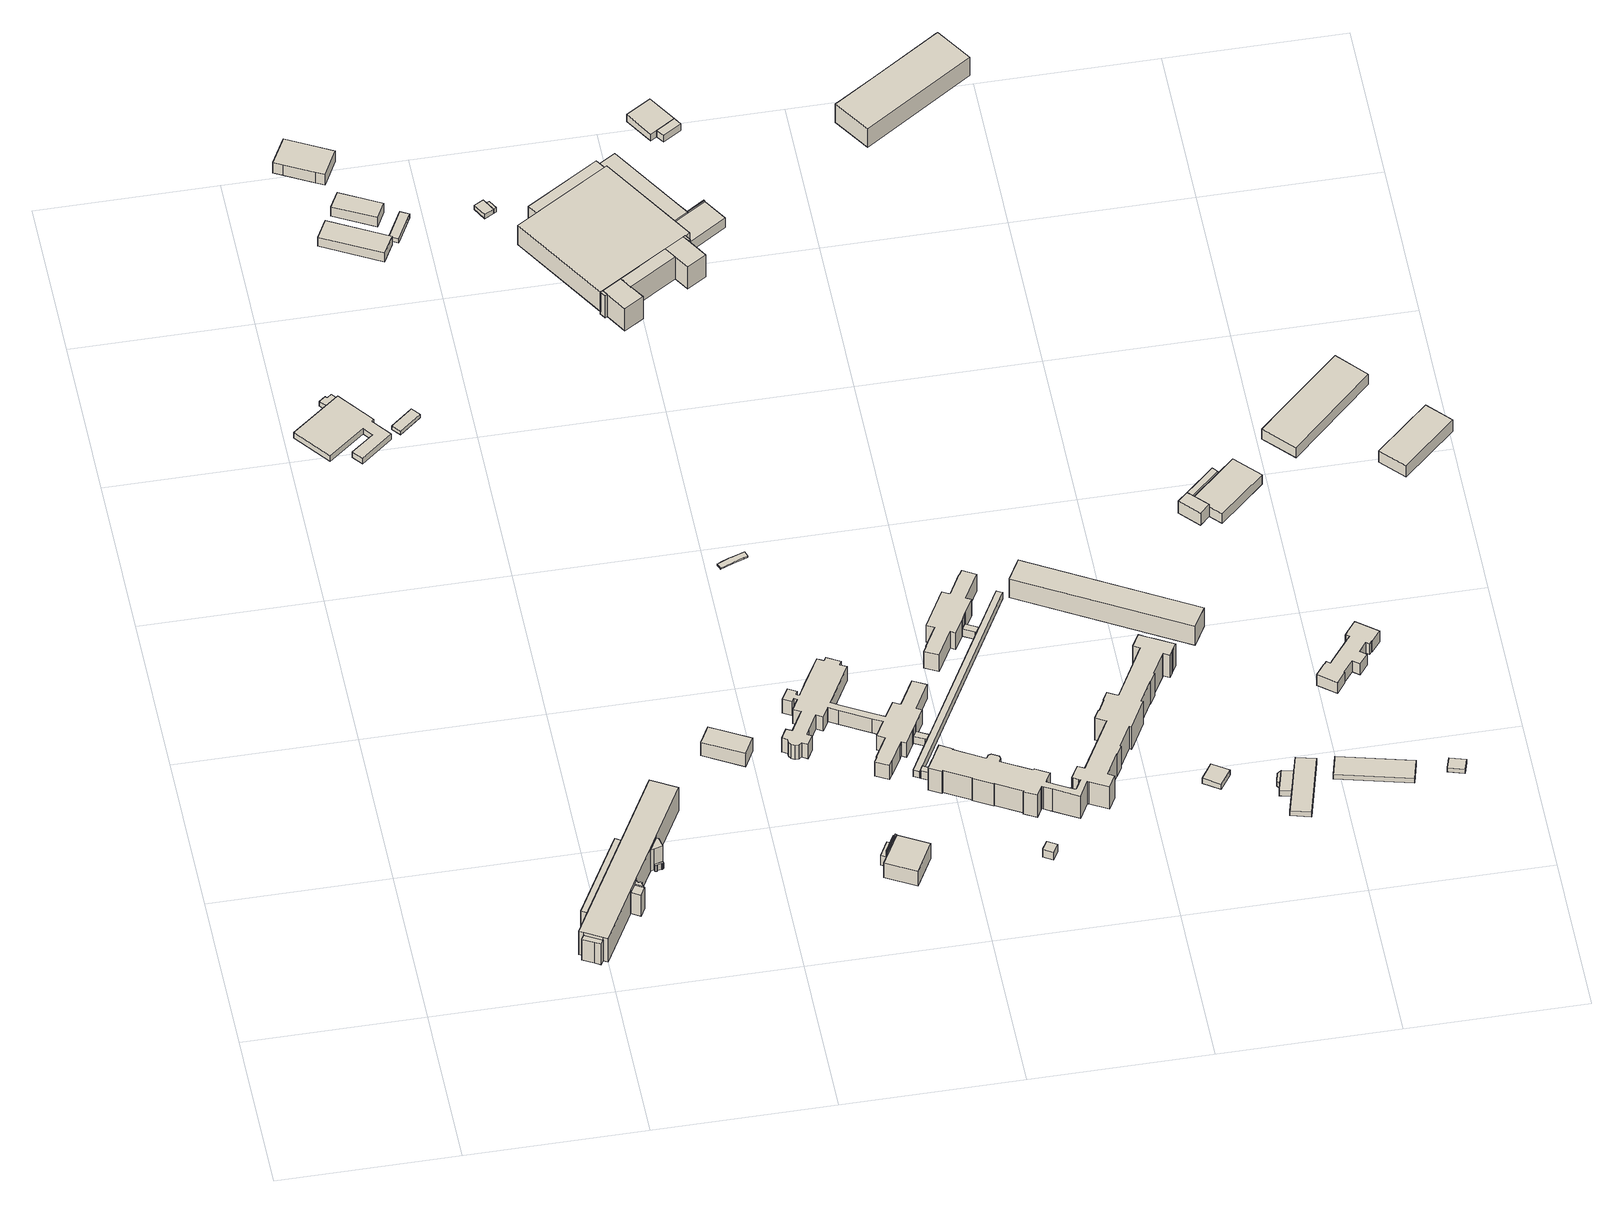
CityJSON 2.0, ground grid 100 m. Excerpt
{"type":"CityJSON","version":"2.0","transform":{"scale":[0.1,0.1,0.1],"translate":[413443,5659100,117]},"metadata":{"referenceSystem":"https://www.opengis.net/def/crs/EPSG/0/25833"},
"CityObjects":{
"building1":{"type":"Building","attributes":{"name":"Graf-Stauffenberg-Kaserne","Gemeindeschluessel":14612000,"Geometrietyp2DReferenz":"3000","function":"31001_3073","roofType":"9999"},"children":["building1-1","building1-2","building1-3","building1-4","building1-5","building1-6","building1-7"]},
"building1-1":{"type":"BuildingPart","attributes":{"Dachtyp_tdc":"tdcPolyFlatRoof","Dachneigung":0,"QualitaetDacherkennung":55,"Geometrietyp2DReferenz":"3000","measuredHeight":4.3,"roofType":"1000"},"parents":["building1"],"geometry":[{"type":"Solid","lod":"1","boundaries":[[[[0,1,2,3,4,5,6,7]],[[8,9,10,11,12,13,14,15]],[[7,9,8,0]],[[6,10,9,7]],[[5,11,10,6]],[[4,12,11,5]],[[3,13,12,4]],[[2,14,13,3]],[[1,15,14,2]],[[0,8,15,1]]]]}]},
"building1-2":{"type":"BuildingPart","attributes":{"Dachtyp_tdc":"tdcFreeFormRoof","Dachneigung":12.53,"QualitaetDacherkennung":23,"Geometrietyp2DReferenz":"3000","measuredHeight":16.25,"roofType":"5000"},"parents":["building1"],"geometry":[{"type":"Solid","lod":"1","boundaries":[[[[16,17,18,19]],[[20,21,22,23]],[[19,21,20,16]],[[18,22,21,19]],[[17,23,22,18]],[[16,20,23,17]]]]}]},
"building1-3":{"type":"BuildingPart","attributes":{"Dachtyp_tdc":"tdcPolyFlatRoof","Dachneigung":0,"QualitaetDacherkennung":30,"Geometrietyp2DReferenz":"3000","measuredHeight":16.17,"roofType":"1000"},"parents":["building1"],"geometry":[{"type":"Solid","lod":"1","boundaries":[[[[24,25,26,27,28]],[[29,9,8,30,31]],[[28,9,29,24]],[[27,8,9,28]],[[26,30,8,27]],[[25,31,30,26]],[[24,29,31,25]]]]}]},
"building1-4":{"type":"BuildingPart","attributes":{"Dachtyp_tdc":"tdcHipRoof","Dachneigung":44.81,"QualitaetDacherkennung":47,"Geometrietyp2DReferenz":"3000","measuredHeight":21.94,"roofType":"3200"},"parents":["building1"],"geometry":[{"type":"Solid","lod":"1","boundaries":[[[[32,33,34,35,36,37,38,39,40,41,42,43]],[[30,44,45,46,47,48,49,20,23,50,51,31]],[[42,44,30,43]],[[41,45,44,42]],[[40,46,45,41]],[[39,47,46,40]],[[38,48,47,39]],[[37,49,48,38]],[[36,20,49,37]],[[35,23,20,36]],[[34,50,23,35]],[[33,51,50,34]],[[32,31,51,33]],[[43,30,31,32]]]]}]},
"building1-5":{"type":"BuildingPart","attributes":{"Dachtyp_tdc":"tdcFreeFormRoof","Dachneigung":50.34,"QualitaetDacherkennung":3,"Geometrietyp2DReferenz":"3000","measuredHeight":17.56,"roofType":"5000"},"parents":["building1"],"geometry":[{"type":"Solid","lod":"1","boundaries":[[[[52,53,54,55,56,57,58]],[[59,60,61,62,63,44,64]],[[58,60,59,52]],[[57,61,60,58]],[[56,62,61,57]],[[55,63,62,56]],[[54,44,63,55]],[[53,64,44,54]],[[52,59,64,53]]]]}]},
"building1-6":{"type":"BuildingPart","attributes":{"Dachtyp_tdc":"tdcPolyFlatRoof","Dachneigung":3.56,"QualitaetDacherkennung":57,"Geometrietyp2DReferenz":"3000","measuredHeight":16.07,"roofType":"2100"},"parents":["building1"],"geometry":[{"type":"Solid","lod":"1","boundaries":[[[[65,66,67,68,69]],[[70,48,47,71,72]],[[69,48,70,65]],[[68,47,48,69]],[[67,71,47,68]],[[66,72,71,67]],[[65,70,72,66]]]]}]},
"building1-7":{"type":"BuildingPart","attributes":{"Dachtyp_tdc":"tdcPolyFlatRoof","Dachneigung":0,"QualitaetDacherkennung":28,"Geometrietyp2DReferenz":"3000","measuredHeight":16.11,"roofType":"1000"},"parents":["building1"],"geometry":[{"type":"Solid","lod":"1","boundaries":[[[[73,74,75,76,77]],[[78,45,63,62,79]],[[77,45,78,73]],[[76,63,45,77]],[[75,62,63,76]],[[74,79,62,75]],[[73,78,79,74]]]]}]},
"building2":{"type":"Building","attributes":{"Dachtyp_tdc":"tdcPolyFlatRoof","Gemeindeschluessel":14612000,"Dachneigung":0,"QualitaetDacherkennung":32,"Geometrietyp2DReferenz":"3000","measuredHeight":4.21,"function":"31001_2000","roofType":"1000"},"geometry":[{"type":"Solid","lod":"1","boundaries":[[[[80,81,82,83,84,85,86,87,88,89]],[[90,91,92,93,94,95,96,97,98,99]],[[89,91,90,80]],[[88,92,91,89]],[[87,93,92,88]],[[86,94,93,87]],[[85,95,94,86]],[[84,96,95,85]],[[83,97,96,84]],[[82,98,97,83]],[[81,99,98,82]],[[80,90,99,81]]]]}]},
"building3":{"type":"Building","attributes":{"Dachtyp_tdc":"tdcPolyFlatRoof","Gemeindeschluessel":14612000,"Dachneigung":0,"QualitaetDacherkennung":58,"Geometrietyp2DReferenz":"3000","measuredHeight":3.59,"function":"31001_2000","roofType":"1000"},"geometry":[{"type":"Solid","lod":"1","boundaries":[[[[100,101,102,103,104,105]],[[106,107,108,109,110,111]],[[105,107,106,100]],[[104,108,107,105]],[[103,109,108,104]],[[102,110,109,103]],[[101,111,110,102]],[[100,106,111,101]]]]}]},
"building4":{"type":"Building","attributes":{"Dachtyp_tdc":"tdcPolyFlatRoof","Gemeindeschluessel":14612000,"Dachneigung":2.96,"QualitaetDacherkennung":75,"Geometrietyp2DReferenz":"3000","measuredHeight":2.71,"function":"31001_2000","roofType":"2100"},"geometry":[{"type":"Solid","lod":"1","boundaries":[[[[112,113,114,115]],[[116,117,118,119]],[[115,117,116,112]],[[114,118,117,115]],[[113,119,118,114]],[[112,116,119,113]]]]}]},
"building5":{"type":"Building","attributes":{"Dachtyp_tdc":"tdcPolyFlatRoof","Gemeindeschluessel":14612000,"Dachneigung":3.23,"QualitaetDacherkennung":72,"Geometrietyp2DReferenz":"3000","measuredHeight":7.15,"function":"31001_2000","roofType":"2100"},"geometry":[{"type":"Solid","lod":"1","boundaries":[[[[120,121,122,123]],[[124,125,126,127]],[[123,125,124,120]],[[122,126,125,123]],[[121,127,126,122]],[[120,124,127,121]]]]}]},
"building6":{"type":"Building","attributes":{"Dachtyp_tdc":"tdcGableRoof","Gemeindeschluessel":14612000,"Dachneigung":24.74,"QualitaetDacherkennung":76,"Geometrietyp2DReferenz":"3000","measuredHeight":10.22,"function":"31001_9998","roofType":"3100"},"geometry":[{"type":"Solid","lod":"1","boundaries":[[[[128,129,130,131,132,133]],[[134,135,136,137,138,139]],[[133,135,134,128]],[[132,136,135,133]],[[131,137,136,132]],[[130,138,137,131]],[[129,139,138,130]],[[128,134,139,129]]]]}]},
"building7":{"type":"Building","attributes":{"name":"Graf-Stauffenberg-Kaserne","Dachtyp_tdc":"tdcHipRoof","Gemeindeschluessel":14612000,"Dachneigung":26.07,"QualitaetDacherkennung":84,"Geometrietyp2DReferenz":"3000","measuredHeight":11.55,"function":"31001_3073","roofType":"3200"},"geometry":[{"type":"Solid","lod":"1","boundaries":[[[[140,141,142,143]],[[144,145,146,147]],[[143,145,144,140]],[[142,146,145,143]],[[141,147,146,142]],[[140,144,147,141]]]]}]},
"building8":{"type":"Building","attributes":{"Dachtyp_tdc":"tdcPolyFlatRoof","Gemeindeschluessel":14612000,"Dachneigung":2.75,"QualitaetDacherkennung":83,"Geometrietyp2DReferenz":"3000","measuredHeight":7.31,"function":"31001_2000","roofType":"2100"},"geometry":[{"type":"Solid","lod":"1","boundaries":[[[[148,149,150,151]],[[152,153,154,155]],[[151,153,152,148]],[[150,154,153,151]],[[149,155,154,150]],[[148,152,155,149]]]]}]},
"building9":{"type":"Building","attributes":{"Dachtyp_tdc":"tdcPolyFlatRoof","Gemeindeschluessel":14612000,"Dachneigung":2.84,"QualitaetDacherkennung":84,"Geometrietyp2DReferenz":"3000","measuredHeight":3.27,"function":"31001_2000","roofType":"2100"},"geometry":[{"type":"Solid","lod":"1","boundaries":[[[[156,157,158,159]],[[160,161,162,163]],[[159,161,160,156]],[[158,162,161,159]],[[157,163,162,158]],[[156,160,163,157]]]]}]},
"building10":{"type":"Building","attributes":{"name":"Graf-Stauffenberg-Kaserne","Gemeindeschluessel":14612000,"Geometrietyp2DReferenz":"3000","function":"31001_3073","roofType":"9999"},"children":["building10-1","building10-2","building10-3","building10-4"]},
"building10-1":{"type":"BuildingPart","attributes":{"Dachtyp_tdc":"tdcGableRoof","Dachneigung":18.46,"QualitaetDacherkennung":8,"Geometrietyp2DReferenz":"3000","measuredHeight":13.12,"roofType":"3100"},"parents":["building10"],"geometry":[{"type":"Solid","lod":"1","boundaries":[[[[164,165,166,167]],[[168,169,170,171]],[[167,169,168,164]],[[166,170,169,167]],[[165,171,170,166]],[[164,168,171,165]]]]}]},
"building10-2":{"type":"BuildingPart","attributes":{"Dachtyp_tdc":"tdcPolyFlatRoof","Dachneigung":0,"QualitaetDacherkennung":58,"Geometrietyp2DReferenz":"3000","measuredHeight":7.45,"roofType":"1000"},"parents":["building10"],"geometry":[{"type":"Solid","lod":"1","boundaries":[[[[172,173,174,175]],[[169,176,177,178]],[[175,176,169,172]],[[174,177,176,175]],[[173,178,177,174]],[[172,169,178,173]]]]}]},
"building10-3":{"type":"BuildingPart","attributes":{"Dachtyp_tdc":"tdcGableRoof","Dachneigung":10.48,"QualitaetDacherkennung":31,"Geometrietyp2DReferenz":"3000","measuredHeight":12.55,"roofType":"3100"},"parents":["building10"],"geometry":[{"type":"Solid","lod":"1","boundaries":[[[[179,180,181,182,183,184,185,186,187]],[[188,189,190,191,192,168,193,171,194]],[[187,189,188,179]],[[186,190,189,187]],[[185,191,190,186]],[[184,192,191,185]],[[183,168,192,184]],[[182,193,168,183]],[[181,171,193,182]],[[180,194,171,181]],[[179,188,194,180]]]]}]},
"building10-4":{"type":"BuildingPart","attributes":{"Dachtyp_tdc":"tdcGableRoof","Dachneigung":10.81,"QualitaetDacherkennung":44,"Geometrietyp2DReferenz":"3000","measuredHeight":12.57,"roofType":"3100"},"parents":["building10"],"geometry":[{"type":"Solid","lod":"1","boundaries":[[[[195,196,197,198]],[[188,199,200,201]],[[198,199,188,195]],[[197,200,199,198]],[[196,201,200,197]],[[195,188,201,196]]]]}]},
"building11":{"type":"Building","attributes":{"Gemeindeschluessel":14612000,"Geometrietyp2DReferenz":"3000","function":"31001_2000","roofType":"9999"},"children":["building11-1","building11-2"]},
"building11-1":{"type":"BuildingPart","attributes":{"Dachtyp_tdc":"tdcPolyFlatRoof","Dachneigung":0,"QualitaetDacherkennung":87,"Geometrietyp2DReferenz":"3000","measuredHeight":3.22,"roofType":"1000"},"parents":["building11"],"geometry":[{"type":"Solid","lod":"1","boundaries":[[[[202,203,204,205,206]],[[207,208,209,210,211]],[[206,208,207,202]],[[205,209,208,206]],[[204,210,209,205]],[[203,211,210,204]],[[202,207,211,203]]]]}]},
"building11-2":{"type":"BuildingPart","attributes":{"Dachtyp_tdc":"tdcPolyFlatRoof","Dachneigung":0,"QualitaetDacherkennung":66,"Geometrietyp2DReferenz":"3000","measuredHeight":3.21,"roofType":"1000"},"parents":["building11"],"geometry":[{"type":"Solid","lod":"1","boundaries":[[[[206,205,212,213]],[[208,214,215,209]],[[213,214,208,206]],[[212,215,214,213]],[[205,209,215,212]],[[206,208,209,205]]]]}]},
"building12":{"type":"Building","attributes":{"name":"Graf-Stauffenberg-Kaserne","Dachtyp_tdc":"tdcFreeFormRoof","Gemeindeschluessel":14612000,"Dachneigung":10.09,"QualitaetDacherkennung":14,"Geometrietyp2DReferenz":"3000","measuredHeight":16.01,"function":"31001_3073","roofType":"5000"},"geometry":[{"type":"Solid","lod":"1","boundaries":[[[[216,217,218,219,220,221,222,223,224,225,226,227,228,229,230,231,232,233,234,235,236,237,238,239,240,241,242,243,244,245,246,247,248,249,250,251,252,253,254,255,256,257,258,259,260,261,262,263,264,265,266,267,268,269,270,271,272,273,274,275,276,277,278,279,280,281,282,283,284,285,286,287,288]],[[289,290,291,292,293,294,295,296,297,298,299,300,301,302,303,304,305,306,307,308,309,310,311,312,313,314,315,316,317,318,319,320,321,322,323,324,325,326,327,328,329,330,331,332,333,334,335,336,337,338,339,340,341,342,343,344,345,346,347,348,349,350,351,352,353,354,355,356,357,358,359,360,361]],[[288,290,289,216]],[[287,291,290,288]],[[286,292,291,287]],[[285,293,292,286]],[[284,294,293,285]],[[283,295,294,284]],[[282,296,295,283]],[[281,297,296,282]],[[280,298,297,281]],[[279,299,298,280]],[[278,300,299,279]],[[277,301,300,278]],[[276,302,301,277]],[[275,303,302,276]],[[274,304,303,275]],[[273,305,304,274]],[[272,306,305,273]],[[271,307,306,272]],[[270,308,307,271]],[[269,309,308,270]],[[268,310,309,269]],[[267,311,310,268]],[[266,312,311,267]],[[265,313,312,266]],[[264,314,313,265]],[[263,315,314,264]],[[262,316,315,263]],[[261,317,316,262]],[[260,318,317,261]],[[259,319,318,260]],[[258,320,319,259]],[[257,321,320,258]],[[256,322,321,257]],[[255,323,322,256]],[[254,324,323,255]],[[253,325,324,254]],[[252,326,325,253]],[[251,327,326,252]],[[250,328,327,251]],[[249,329,328,250]],[[248,330,329,249]],[[247,331,330,248]],[[246,332,331,247]],[[245,333,332,246]],[[244,334,333,245]],[[243,335,334,244]],[[242,336,335,243]],[[241,337,336,242]],[[240,338,337,241]],[[239,339,338,240]],[[238,340,339,239]],[[237,341,340,238]],[[236,342,341,237]],[[235,343,342,236]],[[234,344,343,235]],[[233,345,344,234]],[[232,346,345,233]],[[231,347,346,232]],[[230,348,347,231]],[[229,349,348,230]],[[228,350,349,229]],[[227,351,350,228]],[[226,352,351,227]],[[225,353,352,226]],[[224,354,353,225]],[[223,355,354,224]],[[222,356,355,223]],[[221,357,356,222]],[[220,358,357,221]],[[219,359,358,220]],[[218,360,359,219]],[[217,361,360,218]],[[216,289,361,217]]]]}]},
"building13":{"type":"Building","attributes":{"Erfassungsdatum_Objekt":"2022-03-29","BodenHoehe":117.41,"gemHoehe":0,"BauwerkHoehe":1,"Breite":3.5,"Gemeindeschluessel":"14612000","Geometrietyp2DReferenz":"3000","measuredHeight":1,"function":"53001_1800"},"geometry":[{"type":"Solid","lod":"1","boundaries":[[[[362,363,364,365,366,367,368,369,370,371,372,373,374,375,376,377,378,379]],[[380,381,382,383,384,385,386,387,388,389,390,391,392,393,394,395,396,397]],[[379,381,380,362]],[[378,382,381,379]],[[377,383,382,378]],[[376,384,383,377]],[[375,385,384,376]],[[374,386,385,375]],[[373,387,386,374]],[[372,388,387,373]],[[371,389,388,372]],[[370,390,389,371]],[[369,391,390,370]],[[368,392,391,369]],[[367,393,392,368]],[[366,394,393,367]],[[365,395,394,366]],[[364,396,395,365]],[[363,397,396,364]],[[362,380,397,363]]]]}]},
"building14":{"type":"Building","attributes":{"Gemeindeschluessel":14612000,"Geometrietyp2DReferenz":"3000","function":"31001_2000","roofType":"9999"},"children":["building14-1","building14-2","building14-3"]},
"building14-1":{"type":"BuildingPart","attributes":{"Dachtyp_tdc":"tdcCutGableRoof","Dachneigung":14.9,"QualitaetDacherkennung":26,"Geometrietyp2DReferenz":"3000","measuredHeight":15.93,"roofType":"9999"},"parents":["building14"],"geometry":[{"type":"Solid","lod":"1","boundaries":[[[[398,399,400,401]],[[402,403,404,405]],[[401,403,402,398]],[[400,404,403,401]],[[399,405,404,400]],[[398,402,405,399]]]]}]},
"building14-2":{"type":"BuildingPart","attributes":{"Dachtyp_tdc":"tdcPolyFlatRoof","Dachneigung":5.36,"QualitaetDacherkennung":70,"Geometrietyp2DReferenz":"3000","measuredHeight":8.85,"roofType":"2100"},"parents":["building14"],"geometry":[{"type":"Solid","lod":"1","boundaries":[[[[406,407,408,409,410,411]],[[412,404,413,414,415,416]],[[411,404,412,406]],[[410,413,404,411]],[[409,414,413,410]],[[408,415,414,409]],[[407,416,415,408]],[[406,412,416,407]]]]}]},
"building14-3":{"type":"BuildingPart","attributes":{"Dachtyp_tdc":"tdcGableRoof","Dachneigung":10.1,"QualitaetDacherkennung":21,"Geometrietyp2DReferenz":"3000","measuredHeight":17.96,"roofType":"3100"},"parents":["building14"],"geometry":[{"type":"Solid","lod":"1","boundaries":[[[[417,418,419,420,421,422,423,424,425,426]],[[427,428,429,430,431,432,402,433,405,412]],[[426,428,427,417]],[[425,429,428,426]],[[424,430,429,425]],[[423,431,430,424]],[[422,432,431,423]],[[421,402,432,422]],[[420,433,402,421]],[[419,405,433,420]],[[418,412,405,419]],[[417,427,412,418]]]]}]},
"building15":{"type":"Building","attributes":{"Gemeindeschluessel":14612000,"Geometrietyp2DReferenz":"3000","function":"31001_2000","roofType":"9999"},"children":["building15-1","building15-2","building15-3","building15-4","building15-5"]},
"building15-1":{"type":"BuildingPart","attributes":{"Dachtyp_tdc":"tdcPolyFlatRoof","Dachneigung":0,"QualitaetDacherkennung":61,"Geometrietyp2DReferenz":"3000","measuredHeight":16.92,"roofType":"1000"},"parents":["building15"],"geometry":[{"type":"Solid","lod":"1","boundaries":[[[[434,435,436,437,438]],[[439,440,441,442,443]],[[438,440,439,434]],[[437,441,440,438]],[[436,442,441,437]],[[435,443,442,436]],[[434,439,443,435]]]]}]},
"building15-2":{"type":"BuildingPart","attributes":{"Dachtyp_tdc":"tdcPolyFlatRoof","Dachneigung":0,"QualitaetDacherkennung":75,"Geometrietyp2DReferenz":"3000","measuredHeight":16.99,"roofType":"1000"},"parents":["building15"],"geometry":[{"type":"Solid","lod":"1","boundaries":[[[[444,445,446,447]],[[448,449,450,451]],[[447,449,448,444]],[[446,450,449,447]],[[445,451,450,446]],[[444,448,451,445]]]]}]},
"building15-3":{"type":"BuildingPart","attributes":{"Dachtyp_tdc":"tdcPolyFlatRoof","Dachneigung":0,"QualitaetDacherkennung":83,"Geometrietyp2DReferenz":"3000","measuredHeight":16.96,"roofType":"1000"},"parents":["building15"],"geometry":[{"type":"Solid","lod":"1","boundaries":[[[[452,453,454,445,444,455]],[[456,457,448,451,458,459]],[[455,457,456,452]],[[444,448,457,455]],[[445,451,448,444]],[[454,458,451,445]],[[453,459,458,454]],[[452,456,459,453]]]]}]},
"building15-4":{"type":"BuildingPart","attributes":{"Dachtyp_tdc":"tdcPolyFlatRoof","Dachneigung":0,"QualitaetDacherkennung":86,"Geometrietyp2DReferenz":"3000","measuredHeight":17,"roofType":"1000"},"parents":["building15"],"geometry":[{"type":"Solid","lod":"1","boundaries":[[[[460,447,446,436,435,461]],[[462,463,443,442,450,449]],[[461,463,462,460]],[[435,443,463,461]],[[436,442,443,435]],[[446,450,442,436]],[[447,449,450,446]],[[460,462,449,447]]]]}]},
"building15-5":{"type":"BuildingPart","attributes":{"Dachtyp_tdc":"tdcPolyFlatRoof","Dachneigung":3.23,"QualitaetDacherkennung":50,"Geometrietyp2DReferenz":"3000","measuredHeight":16.92,"roofType":"2100"},"parents":["building15"],"geometry":[{"type":"Solid","lod":"1","boundaries":[[[[464,465,466,467]],[[458,468,469,459]],[[467,468,458,464]],[[466,469,468,467]],[[465,459,469,466]],[[464,458,459,465]]]]}]},
"building16":{"type":"Building","attributes":{"name":"Graf-Stauffenberg-Kaserne","Dachtyp_tdc":"tdcFreeFormRoof","Gemeindeschluessel":14612000,"Dachneigung":62.07,"QualitaetDacherkennung":66,"Geometrietyp2DReferenz":"3000","measuredHeight":7.59,"function":"31001_3073","roofType":"5000"},"geometry":[{"type":"Solid","lod":"1","boundaries":[[[[470,471,472,473,474,475]],[[476,477,478,479,480,481]],[[475,477,476,470]],[[474,478,477,475]],[[473,479,478,474]],[[472,480,479,473]],[[471,481,480,472]],[[470,476,481,471]]]]}]},
"building17":{"type":"Building","attributes":{"name":"Graf-Stauffenberg-Kaserne","Gemeindeschluessel":14612000,"Geometrietyp2DReferenz":"3000","function":"31001_3073","roofType":"9999"},"children":["building17-1","building17-2","building17-3","building17-4"]},
"building17-1":{"type":"BuildingPart","attributes":{"Dachtyp_tdc":"tdcHipAndGableRoof","Dachneigung":10.35,"QualitaetDacherkennung":25,"Geometrietyp2DReferenz":"3000","measuredHeight":5.09,"roofType":"5000"},"parents":["building17"],"geometry":[{"type":"Solid","lod":"1","boundaries":[[[[482,483,484,485,486,487,488,489,490,491,492,493]],[[494,495,496,497,498,499,500,501,502,503,504,505]],[[492,495,494,493]],[[491,496,495,492]],[[490,497,496,491]],[[489,498,497,490]],[[488,499,498,489]],[[487,500,499,488]],[[486,501,500,487]],[[485,502,501,486]],[[484,503,502,485]],[[483,504,503,484]],[[482,505,504,483]],[[493,494,505,482]]]]}]},
"building17-2":{"type":"BuildingPart","attributes":{"Dachtyp_tdc":"tdcPolyFlatRoof","Dachneigung":18.7,"QualitaetDacherkennung":58,"Geometrietyp2DReferenz":"3000","measuredHeight":6.61,"roofType":"2100"},"parents":["building17"],"geometry":[{"type":"Solid","lod":"1","boundaries":[[[[506,507,508,509,510,511]],[[512,339,338,513,494,505]],[[511,512,505,506]],[[510,339,512,511]],[[509,338,339,510]],[[508,513,338,509]],[[507,494,513,508]],[[506,505,494,507]]]]}]},
"building17-3":{"type":"BuildingPart","attributes":{"Dachtyp_tdc":"tdcPolyFlatRoof","Dachneigung":21.17,"QualitaetDacherkennung":40,"Geometrietyp2DReferenz":"3000","measuredHeight":6.99,"roofType":"2100"},"parents":["building17"],"geometry":[{"type":"Solid","lod":"1","boundaries":[[[[514,515,516,517,518,519]],[[520,521,503,501,522,523]],[[519,521,520,514]],[[518,503,521,519]],[[517,501,503,518]],[[516,522,501,517]],[[515,523,522,516]],[[514,520,523,515]]]]}]},
"building17-4":{"type":"BuildingPart","attributes":{"Dachtyp_tdc":"tdcFreeFormRoof","Dachneigung":35.85,"QualitaetDacherkennung":24,"Geometrietyp2DReferenz":"3000","measuredHeight":6.36,"roofType":"5000"},"parents":["building17"],"geometry":[{"type":"Solid","lod":"1","boundaries":[[[[524,525,526,527,528,529]],[[530,531,496,495,532,533]],[[529,531,530,524]],[[528,496,531,529]],[[527,495,496,528]],[[526,532,495,527]],[[525,533,532,526]],[[524,530,533,525]]]]}]},
"building18":{"type":"Building","attributes":{"name":"Graf-Stauffenberg-Kaserne","Dachtyp_tdc":"tdcFreeFormRoof","Gemeindeschluessel":14612000,"Dachneigung":22.33,"QualitaetDacherkennung":80,"Geometrietyp2DReferenz":"3000","measuredHeight":14.55,"function":"31001_3073","roofType":"5000"},"geometry":[{"type":"Solid","lod":"1","boundaries":[[[[534,535,536,537,538,539,540,541,542,543,544,545,546,547,548,549,550,551,552,553]],[[554,555,556,557,558,559,560,561,562,563,564,565,566,567,568,569,570,571,572,573]],[[553,555,554,534]],[[552,556,555,553]],[[551,557,556,552]],[[550,558,557,551]],[[549,559,558,550]],[[548,560,559,549]],[[547,561,560,548]],[[546,562,561,547]],[[545,563,562,546]],[[544,564,563,545]],[[543,565,564,544]],[[542,566,565,543]],[[541,567,566,542]],[[540,568,567,541]],[[539,569,568,540]],[[538,570,569,539]],[[537,571,570,538]],[[536,572,571,537]],[[535,573,572,536]],[[534,554,573,535]]]]}]},
"building19":{"type":"Building","attributes":{"Gemeindeschluessel":14612000,"Geometrietyp2DReferenz":"3000","function":"31001_2000","roofType":"9999"},"children":["building19-1","building19-2"]},
"building19-1":{"type":"BuildingPart","attributes":{"Dachtyp_tdc":"tdcFreeFormRoof","Dachneigung":41.58,"QualitaetDacherkennung":9,"Geometrietyp2DReferenz":"3000","measuredHeight":8.05,"roofType":"5000"},"parents":["building19"],"geometry":[{"type":"Solid","lod":"1","boundaries":[[[[407,574,575,408]],[[576,577,578,579]],[[408,577,576,407]],[[575,578,577,408]],[[574,579,578,575]],[[407,576,579,574]]]]}]},
"building19-2":{"type":"BuildingPart","attributes":{"Dachtyp_tdc":"tdcPolyFlatRoof","Dachneigung":0,"QualitaetDacherkennung":32,"Geometrietyp2DReferenz":"3000","measuredHeight":7.36,"roofType":"1000"},"parents":["building19"],"geometry":[{"type":"Solid","lod":"1","boundaries":[[[[580,581,582,583,584]],[[585,586,587,576,579]],[[584,586,585,580]],[[583,587,586,584]],[[582,576,587,583]],[[581,579,576,582]],[[580,585,579,581]]]]}]},
"building20":{"type":"Building","attributes":{"name":"Graf-Stauffenberg-Kaserne","Dachtyp_tdc":"tdcPolyFlatRoof","Gemeindeschluessel":14612000,"Dachneigung":0,"QualitaetDacherkennung":4,"Geometrietyp2DReferenz":"3000","measuredHeight":17.07,"function":"31001_3073","roofType":"1000"},"geometry":[{"type":"Solid","lod":"1","boundaries":[[[[588,589,590,591,592,593,594,595,596,597,598,599,600,601,602,603,604,605,606,607,608,609,610,611,612,613,614,615,616,617,618,619,620,621,622,623,624,625,626,627,628,629,630,631,632,633,634,635,636,637,638,639,640,641,642,643,644,645,646,647,648,649,650,651,652,653,654,655,656,657,658,659,660,661,662,663,664,665,666]],[[667,668,669,670,671,672,673,674,675,676,677,678,679,680,681,682,683,684,685,686,687,688,689,690,691,692,693,694,695,696,697,698,699,700,701,702,703,704,705,706,707,708,709,710,711,712,713,714,715,716,717,718,719,720,721,722,723,724,725,726,727,728,729,730,731,732,733,734,735,736,737,738,739,740,741,742,743,744,745]],[[666,668,667,588]],[[665,669,668,666]],[[664,670,669,665]],[[663,671,670,664]],[[662,672,671,663]],[[661,673,672,662]],[[660,674,673,661]],[[659,675,674,660]],[[658,676,675,659]],[[657,677,676,658]],[[656,678,677,657]],[[655,679,678,656]],[[654,680,679,655]],[[653,681,680,654]],[[652,682,681,653]],[[651,683,682,652]],[[650,684,683,651]],[[649,685,684,650]],[[648,686,685,649]],[[647,687,686,648]],[[646,688,687,647]],[[645,689,688,646]],[[644,690,689,645]],[[643,691,690,644]],[[642,692,691,643]],[[641,693,692,642]],[[640,694,693,641]],[[639,695,694,640]],[[638,696,695,639]],[[637,697,696,638]],[[636,698,697,637]],[[635,699,698,636]],[[634,700,699,635]],[[633,701,700,634]],[[632,702,701,633]],[[631,703,702,632]],[[630,704,703,631]],[[629,705,704,630]],[[628,706,705,629]],[[627,707,706,628]],[[626,708,707,627]],[[625,709,708,626]],[[624,710,709,625]],[[623,711,710,624]],[[622,712,711,623]],[[621,713,712,622]],[[620,714,713,621]],[[619,715,714,620]],[[618,716,715,619]],[[617,717,716,618]],[[616,718,717,617]],[[615,719,718,616]],[[614,720,719,615]],[[613,721,720,614]],[[612,722,721,613]],[[611,723,722,612]],[[610,724,723,611]],[[609,725,724,610]],[[608,726,725,609]],[[607,727,726,608]],[[606,728,727,607]],[[605,729,728,606]],[[604,730,729,605]],[[603,731,730,604]],[[602,732,731,603]],[[601,733,732,602]],[[600,734,733,601]],[[599,735,734,600]],[[598,736,735,599]],[[597,737,736,598]],[[596,738,737,597]],[[595,739,738,596]],[[594,740,739,595]],[[593,741,740,594]],[[592,742,741,593]],[[591,743,742,592]],[[590,744,743,591]],[[589,745,744,590]],[[588,667,745,589]]]]}]},
"building21":{"type":"Building","attributes":{"Gemeindeschluessel":14612000,"Geometrietyp2DReferenz":"3000","function":"31001_2000","roofType":"9999"},"children":["building21-1","building21-2"]},
"building21-1":{"type":"BuildingPart","attributes":{"Dachtyp_tdc":"tdcPolyFlatRoof","Dachneigung":4.35,"QualitaetDacherkennung":79,"Geometrietyp2DReferenz":"3000","measuredHeight":5.65,"roofType":"2100"},"parents":["building21"],"geometry":[{"type":"Solid","lod":"1","boundaries":[[[[746,747,748,749]],[[750,751,752,753]],[[749,751,750,746]],[[748,752,751,749]],[[747,753,752,748]],[[746,750,753,747]]]]}]},
"building21-2":{"type":"BuildingPart","attributes":{"Dachtyp_tdc":"tdcPolyFlatRoof","Dachneigung":4.36,"QualitaetDacherkennung":69,"Geometrietyp2DReferenz":"3000","measuredHeight":5.96,"roofType":"2100"},"parents":["building21"],"geometry":[{"type":"Solid","lod":"1","boundaries":[[[[754,755,756,757,758]],[[759,760,753,752,761]],[[758,760,759,754]],[[757,753,760,758]],[[756,752,753,757]],[[755,761,752,756]],[[754,759,761,755]]]]}]},
"building22":{"type":"Building","attributes":{"Dachtyp_tdc":"tdcGableRoof","Gemeindeschluessel":14612000,"Dachneigung":14.81,"QualitaetDacherkennung":87,"Geometrietyp2DReferenz":"3000","measuredHeight":4.74,"function":"31001_9998","roofType":"3100"},"geometry":[{"type":"Solid","lod":"1","boundaries":[[[[762,763,764,765]],[[766,767,768,769]],[[765,767,766,762]],[[764,768,767,765]],[[763,769,768,764]],[[762,766,769,763]]]]}]},
"building23":{"type":"Building","attributes":{"name":"Graf-Stauffenberg-Kaserne","Dachtyp_tdc":"tdcPolyFlatRoof","Gemeindeschluessel":14612000,"Dachneigung":0,"QualitaetDacherkennung":67,"Geometrietyp2DReferenz":"3000","measuredHeight":14.43,"function":"31001_3073","roofType":"1000"},"geometry":[{"type":"Solid","lod":"1","boundaries":[[[[770,771,772,773]],[[774,775,776,777]],[[773,775,774,770]],[[772,776,775,773]],[[771,777,776,772]],[[770,774,777,771]]]]}]},
"building24":{"type":"Building","attributes":{"Gemeindeschluessel":14612000,"Geometrietyp2DReferenz":"3000","function":"31001_9998","roofType":"9999"},"children":["building24-1","building24-2"]},
"building24-1":{"type":"BuildingPart","attributes":{"Dachtyp_tdc":"tdcPolyFlatRoof","Dachneigung":19.86,"QualitaetDacherkennung":62,"Geometrietyp2DReferenz":"3000","measuredHeight":4.13,"roofType":"2100"},"parents":["building24"],"geometry":[{"type":"Solid","lod":"1","boundaries":[[[[778,779,780,781]],[[782,783,784,785]],[[780,783,782,781]],[[779,784,783,780]],[[778,785,784,779]],[[781,782,785,778]]]]}]},
"building24-2":{"type":"BuildingPart","attributes":{"Dachtyp_tdc":"tdcGableRoof","Dachneigung":10.51,"QualitaetDacherkennung":63,"Geometrietyp2DReferenz":"3000","measuredHeight":4.78,"roofType":"3100"},"parents":["building24"],"geometry":[{"type":"Solid","lod":"1","boundaries":[[[[786,787,788,789,790,791,792]],[[793,794,795,782,796,785,797]],[[792,794,793,786]],[[791,795,794,792]],[[790,782,795,791]],[[789,796,782,790]],[[788,785,796,789]],[[787,797,785,788]],[[786,793,797,787]]]]}]},
"building25":{"type":"Building","attributes":{"Dachtyp_tdc":"tdcGableRoof","Gemeindeschluessel":14612000,"Dachneigung":10.54,"QualitaetDacherkennung":86,"Geometrietyp2DReferenz":"3000","measuredHeight":4.33,"function":"31001_9998","roofType":"3100"},"geometry":[{"type":"Solid","lod":"1","boundaries":[[[[798,799,800,801,802,803,804]],[[805,806,807,808,809,810,811]],[[804,806,805,798]],[[803,807,806,804]],[[802,808,807,803]],[[801,809,808,802]],[[800,810,809,801]],[[799,811,810,800]],[[798,805,811,799]]]]}]},
"building26":{"type":"Building","attributes":{"Gemeindeschluessel":14612000,"Geometrietyp2DReferenz":"3000","function":"31001_2000","roofType":"9999"},"children":["building26-1","building26-2"]},
"building26-1":{"type":"BuildingPart","attributes":{"Dachtyp_tdc":"tdcHipAndGableRoof","Dachneigung":14.13,"QualitaetDacherkennung":20,"Geometrietyp2DReferenz":"3000","measuredHeight":3.03,"roofType":"5000"},"parents":["building26"],"geometry":[{"type":"Solid","lod":"1","boundaries":[[[[812,813,814,815,816]],[[817,818,819,820,821]],[[816,818,817,812]],[[815,819,818,816]],[[814,820,819,815]],[[813,821,820,814]],[[812,817,821,813]]]]}]},
"building26-2":{"type":"BuildingPart","attributes":{"Dachtyp_tdc":"tdcPolyFlatRoof","Dachneigung":0,"QualitaetDacherkennung":27,"Geometrietyp2DReferenz":"3000","measuredHeight":14.25,"roofType":"1000"},"parents":["building26"],"geometry":[{"type":"Solid","lod":"1","boundaries":[[[[822,823,824,825,826,827,828]],[[829,830,831,818,821,832,833]],[[828,830,829,822]],[[827,831,830,828]],[[826,818,831,827]],[[825,821,818,826]],[[824,832,821,825]],[[823,833,832,824]],[[822,829,833,823]]]]}]},
"building27":{"type":"Building","attributes":{"Dachtyp_tdc":"tdcPolyFlatRoof","Gemeindeschluessel":14612000,"Dachneigung":0,"QualitaetDacherkennung":36,"Geometrietyp2DReferenz":"3000","measuredHeight":3.58,"function":"31001_9998","roofType":"1000"},"geometry":[{"type":"Solid","lod":"1","boundaries":[[[[834,835,836,837]],[[838,839,840,841]],[[837,839,838,834]],[[836,840,839,837]],[[835,841,840,836]],[[834,838,841,835]]]]}]},
"building28":{"type":"Building","attributes":{"name":"Graf-Stauffenberg-Kaserne","Gemeindeschluessel":14612000,"Geometrietyp2DReferenz":"3000","function":"31001_3073","roofType":"9999"},"children":["building28-1","building28-2","building28-3"]},
"building28-1":{"type":"BuildingPart","attributes":{"Dachtyp_tdc":"tdcGableRoof","Dachneigung":25.52,"QualitaetDacherkennung":12,"Geometrietyp2DReferenz":"3000","measuredHeight":10.32,"roofType":"3100"},"parents":["building28"],"geometry":[{"type":"Solid","lod":"1","boundaries":[[[[842,843,844,845,846,847]],[[848,849,850,851,852,853]],[[847,849,848,842]],[[846,850,849,847]],[[845,851,850,846]],[[844,852,851,845]],[[843,853,852,844]],[[842,848,853,843]]]]}]},
"building28-2":{"type":"BuildingPart","attributes":{"Dachtyp_tdc":"tdcPolyFlatRoof","Dachneigung":14.81,"QualitaetDacherkennung":75,"Geometrietyp2DReferenz":"3000","measuredHeight":9.48,"roofType":"2100"},"parents":["building28"],"geometry":[{"type":"Solid","lod":"1","boundaries":[[[[854,855,856,857]],[[853,858,859,848]],[[857,858,853,854]],[[856,859,858,857]],[[855,848,859,856]],[[854,853,848,855]]]]}]},
"building28-3":{"type":"BuildingPart","attributes":{"Dachtyp_tdc":"tdcHipRoof","Dachneigung":14.86,"QualitaetDacherkennung":52,"Geometrietyp2DReferenz":"3000","measuredHeight":9.8,"roofType":"3200"},"parents":["building28"],"geometry":[{"type":"Solid","lod":"1","boundaries":[[[[860,861,862,863]],[[864,865,858,852]],[[863,865,864,860]],[[862,858,865,863]],[[861,852,858,862]],[[860,864,852,861]]]]}]},
"building29":{"type":"Building","attributes":{"Dachtyp_tdc":"tdcFreeFormRoof","Gemeindeschluessel":14612000,"Dachneigung":44.05,"QualitaetDacherkennung":4,"Geometrietyp2DReferenz":"3000","measuredHeight":10.69,"function":"31001_9998","roofType":"5000"},"geometry":[{"type":"Solid","lod":"1","boundaries":[[[[866,867,868,869,870,871,872,873,874,875,876,877,878,879,880,881,882,883,884,885,886,887,888,889,890,891]],[[892,893,894,895,896,897,898,899,900,901,902,903,904,905,906,907,908,909,910,911,912,913,914,915,916,917]],[[891,893,892,866]],[[890,894,893,891]],[[889,895,894,890]],[[888,896,895,889]],[[887,897,896,888]],[[886,898,897,887]],[[885,899,898,886]],[[884,900,899,885]],[[883,901,900,884]],[[882,902,901,883]],[[881,903,902,882]],[[880,904,903,881]],[[879,905,904,880]],[[878,906,905,879]],[[877,907,906,878]],[[876,908,907,877]],[[875,909,908,876]],[[874,910,909,875]],[[873,911,910,874]],[[872,912,911,873]],[[871,913,912,872]],[[870,914,913,871]],[[869,915,914,870]],[[868,916,915,869]],[[867,917,916,868]],[[866,892,917,867]]]]}]},
"building30":{"type":"Building","attributes":{"Dachtyp_tdc":"tdcGableRoof","Gemeindeschluessel":14612000,"Dachneigung":19.53,"QualitaetDacherkennung":78,"Geometrietyp2DReferenz":"3000","measuredHeight":3.56,"function":"31001_9998","roofType":"3100"},"geometry":[{"type":"Solid","lod":"1","boundaries":[[[[918,919,920,921]],[[922,923,924,925]],[[921,923,922,918]],[[920,924,923,921]],[[919,925,924,920]],[[918,922,925,919]]]]}]},
"building31":{"type":"Building","attributes":{"name":"Graf-Stauffenberg-Kaserne","Dachtyp_tdc":"tdcHipRoof","Gemeindeschluessel":14612000,"Dachneigung":15.04,"QualitaetDacherkennung":82,"Geometrietyp2DReferenz":"3000","measuredHeight":9.24,"function":"31001_3073","roofType":"3200"},"geometry":[{"type":"Solid","lod":"1","boundaries":[[[[926,927,928,929]],[[930,931,932,933]],[[929,931,930,926]],[[928,932,931,929]],[[927,933,932,928]],[[926,930,933,927]]]]}]},
"building32":{"type":"Building","attributes":{"name":"Graf-Stauffenberg-Kaserne","Dachtyp_tdc":"tdcTentRoof","Gemeindeschluessel":14612000,"Dachneigung":13.12,"QualitaetDacherkennung":36,"Geometrietyp2DReferenz":"3000","measuredHeight":9.69,"function":"31001_3073","roofType":"3500"},"geometry":[{"type":"Solid","lod":"1","boundaries":[[[[934,935,936,937]],[[938,939,940,941]],[[937,939,938,934]],[[936,940,939,937]],[[935,941,940,936]],[[934,938,941,935]]]]}]}
},
"vertices":[
[1318,620,262],[1321,609,262],[1330,605,262],[1332,611,262],[1356,617,262],[1362,613,262],[1367,620,262],[1365,631,262],[1318,620,219],[1365,631,219],[1367,620,219],[1362,613,219],[1356,617,219],[1332,611,219],[1330,605,219],[1321,609,219],
[898,237,379],[1164,710,379],[1128,731,379],[862,258,379],[898,237,219],[862,258,219],[1128,731,219],[1164,710,219],
[1353,687,381],[1342,694,381],[1297,615,381],[1318,620,381],[1365,631,381],[1353,687,219],[1297,615,219],[1342,694,219],
[1342,694,397],[1519,1010,397],[1377,1090,397],[1164,710,397],[898,237,397],[821,100,397],[845,87,397],[940,33,397],[963,20,397],[1141,337,397],[1186,417,397],[1297,615,397],[1186,417,219],[1141,337,219],[963,20,219],[940,33,219],[845,87,219],[821,100,219],[1377,1090,219],[1519,1010,219],
[1204,398,385],[1192,394,385],[1186,417,385],[1170,389,385],[1215,363,385],[1208,385,385],[1212,393,385],[1204,398,219],[1212,393,219],[1208,385,219],[1215,363,219],[1170,389,219],[1192,394,219],
[830,59,379],[892,25,379],[925,6,379],[940,33,379],[845,87,379],[830,59,219],[925,6,219],[892,25,219],
[1192,308,380],[1221,360,380],[1215,363,380],[1170,389,380],[1141,337,380],[1192,308,219],[1221,360,219],
[504,3802,337],[419,3910,337],[433,3921,337],[277,4119,337],[5,3905,337],[162,3707,337],[366,3868,337],[408,3815,337],[281,3715,337],[325,3660,337],[504,3802,294],[325,3660,294],[281,3715,294],[408,3815,294],[366,3868,294],[162,3707,294],[5,3905,294],[277,4119,294],[433,3921,294],[419,3910,294],
[209,4067,327],[271,4116,327],[248,4146,327],[222,4125,327],[214,4135,327],[178,4107,327],[209,4067,291],[178,4107,291],[214,4135,291],[222,4125,291],[248,4146,291],[271,4116,291],
[641,3969,326],[518,3868,326],[557,3822,326],[679,3923,326],[641,3969,300],[679,3923,300],[557,3822,300],[518,3868,300],
[755,5153,370],[431,5326,370],[372,5215,370],[695,5042,370],[755,5153,302],[695,5042,302],[372,5215,302],[431,5326,302],
[571,5789,383],[319,5924,383],[235,5769,383],[286,5742,383],[441,5659,383],[488,5634,383],[571,5789,302],[488,5634,302],[441,5659,302],[286,5742,302],[235,5769,302],[319,5924,302],
[1912,1210,368],[1968,1312,368],[1751,1432,368],[1695,1331,368],[1912,1210,267],[1695,1331,267],[1751,1432,267],[1968,1312,267],
[478,5414,372],[705,5294,372],[755,5389,372],[528,5508,372],[478,5414,301],[528,5508,301],[755,5389,301],[705,5294,301],
[794,5169,324],[881,5334,324],[833,5359,324],[746,5195,324],[794,5169,293],[746,5195,293],[833,5359,293],[881,5334,293],
[2514,395,369],[2571,498,369],[2566,500,369],[2509,398,369],[2514,395,248],[2509,398,248],[2566,500,248],[2571,498,248],
[2509,398,322],[2559,488,322],[2531,503,322],[2482,413,322],[2482,413,248],[2531,503,248],[2559,488,248],
[2585,506,366],[2577,510,366],[2571,498,366],[2540,442,366],[2514,395,366],[2516,394,366],[2506,377,366],[2511,374,366],[2547,438,366],[2585,506,248],[2547,438,248],[2511,374,248],[2506,377,248],[2516,394,248],[2540,442,248],[2577,510,248],
[2585,506,361],[2483,323,361],[2648,232,361],[2749,414,361],[2749,414,248],[2648,232,248],[2483,323,248],
[1278,5364,322],[1226,5335,322],[1267,5260,322],[1319,5289,322],[1291,5340,322],[1278,5364,290],[1291,5340,290],[1319,5289,290],[1267,5260,290],[1226,5335,290],
[1335,5298,322],[1307,5349,322],[1307,5349,290],[1335,5298,290],
[2265,1306,375],[2321,1407,375],[2357,1386,375],[2389,1443,375],[2392,1448,375],[2444,1419,375],[2606,1328,375],[2658,1298,375],[2655,1293,375],[2606,1206,375],[2648,1182,375],[2578,1058,375],[2580,1057,375],[2578,1052,375],[2568,1034,375],[2563,1026,375],[2636,985,375],[2653,1015,375],[2655,1014,375],[2718,1124,375],[2726,1138,375],[2752,1125,375],[2800,1210,375],[2803,1217,375],[2822,1250,375],[2825,1257,375],[2874,1344,375],[2845,1359,375],[2932,1515,375],[2858,1556,375],[2771,1401,375],[2731,1424,375],[2679,1336,375],[2677,1331,375],[2624,1361,375],[2462,1452,375],[2411,1481,375],[2413,1486,375],[2543,1716,375],[2507,1736,375],[2519,1759,375],[2444,1800,375],[2437,1787,375],[2433,1779,375],[2412,1790,375],[2396,1799,375],[2300,1630,375],[2291,1614,375],[2278,1591,375],[2261,1561,375],[2244,1570,375],[2255,1590,375],[2207,1617,375],[2169,1551,375],[2217,1525,375],[2228,1545,375],[2246,1534,375],[2210,1469,375],[2250,1446,375],[2180,1320,375],[2148,1337,375],[2116,1279,375],[2118,1279,375],[2145,1263,375],[2146,1242,375],[2157,1225,375],[2176,1214,375],[2196,1214,375],[2213,1225,375],[2243,1208,375],[2275,1265,375],[2270,1268,375],[2250,1280,375],[2265,1306,266],[2250,1280,266],[2270,1268,266],[2275,1265,266],[2243,1208,266],[2213,1225,266],[2196,1214,266],[2176,1214,266],[2157,1225,266],[2146,1242,266],[2145,1263,266],[2118,1279,266],[2116,1279,266],[2148,1337,266],[2180,1320,266],[2250,1446,266],[2210,1469,266],[2246,1534,266],[2228,1545,266],[2217,1525,266],[2169,1551,266],[2207,1617,266],[2255,1590,266],[2244,1570,266],[2261,1561,266],[2278,1591,266],[2291,1614,266],[2300,1630,266],[2396,1799,266],[2412,1790,266],[2433,1779,266],[2437,1787,266],[2444,1800,266],[2519,1759,266],[2507,1736,266],[2543,1716,266],[2413,1486,266],[2411,1481,266],[2462,1452,266],[2624,1361,266],[2677,1331,266],[2679,1336,266],[2731,1424,266],[2771,1401,266],[2858,1556,266],[2932,1515,266],[2845,1359,266],[2874,1344,266],[2825,1257,266],[2822,1250,266],[2803,1217,266],[2800,1210,266],[2752,1125,266],[2726,1138,266],[2718,1124,266],[2655,1014,266],[2653,1015,266],[2636,985,266],[2563,1026,266],[2568,1034,266],[2578,1052,266],[2580,1057,266],[2578,1058,266],[2648,1182,266],[2606,1206,266],[2655,1293,266],[2658,1298,266],[2606,1328,266],[2444,1419,266],[2392,1448,266],[2389,1443,266],[2357,1386,266],[2321,1407,266],
[2067,2881,14],[2074,2865,14],[2080,2849,14],[2083,2850,14],[2101,2858,14],[2150,2878,14],[2213,2900,14],[2232,2906,14],[2234,2907,14],[2229,2924,14],[2223,2940,14],[2221,2940,14],[2202,2933,14],[2139,2911,14],[2138,2911,14],[2137,2911,14],[2088,2890,14],[2069,2882,14],[2067,2881,4],[2069,2882,4],[2088,2890,4],[2137,2911,4],[2138,2911,4],[2139,2911,4],[2202,2933,4],[2221,2940,4],[2223,2940,4],[2229,2924,4],[2234,2907,4],[2232,2906,4],[2213,2900,4],[2150,2878,4],[2101,2858,4],[2083,2850,4],[2080,2849,4],[2074,2865,4],
[1529,5127,413],[1936,5381,413],[1893,5449,413],[1487,5194,413],[1529,5127,291],[1487,5194,291],[1893,5449,291],[1936,5381,291],
[2192,4970,373],[2304,5040,373],[2302,5044,373],[2269,5096,373],[2005,5519,373],[1893,5449,373],[2192,4970,291],[2005,5519,291],[2269,5096,291],[2302,5044,291],[2304,5040,291],
[2278,4833,439],[2192,4970,439],[1936,5381,439],[1640,5196,439],[1529,5127,439],[1403,5048,439],[1745,4500,439],[1982,4648,439],[2250,4815,439],[2278,4832,439],[2278,4833,291],[2278,4832,291],[2250,4815,291],[1982,4648,291],[1745,4500,291],[1403,5048,291],[1640,5196,291],
[1763,4466,446],[1775,4474,446],[1755,4506,446],[1745,4500,446],[1742,4499,446],[1763,4466,276],[1742,4499,276],[1745,4500,276],[1755,4506,276],[1775,4474,276],
[2172,4672,446],[2130,4740,446],[1863,4574,446],[1905,4506,446],[2172,4672,276],[1905,4506,276],[1863,4574,276],[2130,4740,276],
[2330,4659,446],[2258,4775,446],[2238,4807,446],[2222,4592,446],[2330,4659,276],[2222,4592,276],[2238,4807,276],[2258,4775,276],
[1955,4426,446],[1846,4358,446],[1955,4426,276],[1846,4358,276],
[2238,4807,445],[2258,4775,445],[2270,4782,445],[2250,4815,445],[2250,4815,276],[2270,4782,276],
[3322,300,326],[3376,269,326],[3407,321,326],[3354,353,326],[3336,323,326],[3325,305,326],[3322,300,267],[3325,305,267],[3336,323,267],[3354,353,267],[3407,321,267],[3376,269,267],
[2869,1182,315],[2760,986,315],[2793,967,315],[2793,968,315],[2811,999,315],[3447,2141,315],[3434,2148,315],[3415,2159,315],[3278,1913,315],[3278,1914,315],[3260,1881,315],[2887,1214,315],[2887,1214,266],[3260,1881,266],[3278,1914,266],[3278,1913,266],[3415,2159,266],[3434,2148,266],[3447,2141,266],[2811,999,266],[2793,968,266],[2793,967,266],[2760,986,266],[2869,1182,266],
[2869,1182,320],[2887,1214,320],[2880,1218,320],[2822,1250,320],[2803,1217,320],[2862,1186,320],[2862,1186,266],[2880,1218,266],
[2854,935,323],[2871,966,323],[2816,996,323],[2811,999,323],[2793,967,323],[2799,964,323],[2854,935,266],[2799,964,266],[2816,996,266],[2871,966,266],
[3212,1951,323],[3193,1918,323],[3254,1885,323],[3260,1881,323],[3278,1914,323],[3272,1917,323],[3212,1951,266],[3272,1917,266],[3254,1885,266],[3193,1918,266],
[2969,1759,401],[2971,1758,401],[2953,1727,401],[3027,1686,401],[3114,1840,401],[3141,1825,401],[3189,1910,401],[3193,1918,401],[3212,1951,401],[3216,1959,401],[3264,2044,401],[3236,2059,401],[3324,2215,401],[3250,2257,401],[3232,2226,401],[3230,2227,401],[3161,2103,401],[3120,2126,401],[2997,1907,401],[3039,1883,401],[2969,1759,273],[3039,1883,273],[2997,1907,273],[3120,2126,273],[3161,2103,273],[3230,2227,273],[3232,2226,273],[3250,2257,273],[3324,2215,273],[3236,2059,273],[3264,2044,273],[3216,1959,273],[3212,1951,273],[3193,1918,273],[3189,1910,273],[3141,1825,273],[3114,1840,273],[3027,1686,273],[2953,1727,273],[2971,1758,273],
[2407,5104,373],[2404,5109,373],[2304,5040,293],[2302,5044,293],[2404,5109,293],[2407,5104,293],
[2491,4969,367],[2407,5104,367],[2304,5040,367],[2192,4970,367],[2278,4833,367],[2491,4969,293],[2278,4833,293],[2192,4970,293],
[3807,794,438],[3810,792,438],[3840,845,438],[3836,848,438],[3907,975,438],[3918,969,438],[4011,1136,438],[4000,1142,438],[4071,1271,438],[4075,1268,438],[4105,1321,438],[4101,1323,438],[4169,1446,438],[4173,1452,438],[4208,1433,438],[4224,1462,438],[4233,1479,438],[4250,1508,438],[4147,1565,438],[4111,1585,438],[4103,1589,438],[4069,1608,438],[4027,1533,438],[4063,1513,438],[3891,1203,438],[3833,1234,438],[3806,1186,438],[3810,1184,438],[3772,1114,438],[3767,1117,438],[3740,1067,438],[3798,1036,438],[3625,726,438],[3587,747,438],[3545,672,438],[3552,668,438],[3580,653,438],[3588,648,438],[3583,640,438],[3553,586,438],[3484,624,438],[3409,667,438],[3414,676,438],[3441,725,438],[3363,769,438],[3359,762,438],[3194,854,438],[3204,872,438],[3200,891,438],[3162,912,438],[3145,908,438],[3133,888,438],[2969,981,438],[2972,986,438],[2904,1025,438],[2874,972,438],[2871,966,438],[2854,935,438],[2849,927,438],[2820,876,438],[2888,838,438],[2892,845,438],[3035,765,438],[3032,760,438],[3138,701,438],[3140,705,438],[3282,626,438],[3279,619,438],[3347,582,438],[3375,632,438],[3379,639,438],[3390,633,438],[3433,610,438],[3568,534,438],[3621,630,438],[3629,626,438],[3728,571,438],[3769,645,438],[3734,665,438],[3807,794,267],[3734,665,267],[3769,645,267],[3728,571,267],[3629,626,267],[3621,630,267],[3568,534,267],[3433,610,267],[3390,633,267],[3379,639,267],[3375,632,267],[3347,582,267],[3279,619,267],[3282,626,267],[3140,705,267],[3138,701,267],[3032,760,267],[3035,765,267],[2892,845,267],[2888,838,267],[2820,876,267],[2849,927,267],[2854,935,267],[2871,966,267],[2874,972,267],[2904,1025,267],[2972,986,267],[2969,981,267],[3133,888,267],[3145,908,267],[3162,912,267],[3200,891,267],[3204,872,267],[3194,854,267],[3359,762,267],[3363,769,267],[3441,725,267],[3414,676,267],[3409,667,267],[3484,624,267],[3553,586,267],[3583,640,267],[3588,648,267],[3580,653,267],[3552,668,267],[3545,672,267],[3587,747,267],[3625,726,267],[3798,1036,267],[3740,1067,267],[3767,1117,267],[3772,1114,267],[3810,1184,267],[3806,1186,267],[3833,1234,267],[3891,1203,267],[4063,1513,267],[4027,1533,267],[4069,1608,267],[4103,1589,267],[4111,1585,267],[4147,1565,267],[4250,1508,267],[4233,1479,267],[4224,1462,267],[4208,1433,267],[4173,1452,267],[4169,1446,267],[4101,1323,267],[4105,1321,267],[4075,1268,267],[4071,1271,267],[4000,1142,267],[4011,1136,267],[3918,969,267],[3907,975,267],[3836,848,267],[3840,845,267],[3810,792,267],
[2387,5689,344],[2360,5732,344],[2256,5666,344],[2284,5625,344],[2387,5689,292],[2284,5625,292],[2256,5666,292],[2360,5732,292],
[2120,5804,345],[2220,5644,345],[2256,5666,345],[2360,5732,345],[2260,5891,345],[2120,5804,292],[2260,5891,292],[2220,5644,292],
[4227,608,369],[4317,548,369],[4380,640,369],[4290,701,369],[4227,608,329],[4290,701,329],[4380,640,329],[4317,548,329],
[4445,1746,424],[3550,2255,424],[3480,2132,424],[4375,1623,424],[4445,1746,280],[4375,1623,280],[3480,2132,280],[3550,2255,280],
[4639,572,386],[4616,555,386],[4603,503,386],[4616,483,386],[4616,483,347],[4603,503,347],[4616,555,347],[4639,572,347],
[4684,481,388],[4703,555,388],[4639,572,388],[4620,498,388],[4616,483,388],[4603,433,388],[4668,417,388],[4684,481,347],[4668,417,347],[4603,433,347],[4620,498,347],[4703,555,347],
[4668,417,386],[4633,282,386],[4743,253,386],[4752,289,386],[4838,623,386],[4728,651,386],[4703,555,386],[4668,417,349],[4703,555,349],[4728,651,349],[4838,623,349],[4752,289,349],[4743,253,349],[4633,282,349],
[3776,5962,342],[3794,5974,342],[3782,5993,342],[3756,5976,342],[3768,5957,342],[3776,5962,318],[3768,5957,318],[3756,5976,318],[3782,5993,318],[3794,5974,318],
[3322,5372,460],[3939,5777,460],[3805,5981,460],[3794,5974,460],[3768,5957,460],[3419,5728,460],[3188,5577,460],[3322,5372,318],[3188,5577,318],[3419,5728,318],[3805,5981,318],[3939,5777,318],
[5315,392,385],[5347,516,385],[4934,621,385],[4903,497,385],[5315,392,349],[4903,497,349],[4934,621,349],[5347,516,349],
[4697,2720,369],[4537,2572,369],[4610,2494,369],[4667,2433,369],[4922,2670,369],[4792,2809,369],[4697,2720,296],[4792,2809,296],[4922,2670,296],[4667,2433,296],[4610,2494,296],[4537,2572,296],
[4537,2572,386],[4697,2720,386],[4671,2749,386],[4511,2600,386],[4511,2600,296],[4671,2749,296],
[4553,2441,388],[4610,2494,388],[4511,2600,388],[4455,2547,388],[4553,2441,296],[4455,2547,296],
[5202,1514,418],[5151,1449,418],[5152,1448,418],[5138,1430,418],[5142,1427,418],[5157,1415,418],[5139,1392,418],[5038,1264,418],[5025,1246,418],[5009,1259,418],[5005,1261,418],[4991,1243,418],[4989,1244,418],[4939,1179,418],[5036,1102,418],[5087,1167,418],[5084,1170,418],[5139,1240,418],[5176,1211,418],[5225,1273,418],[5189,1301,418],[5232,1357,418],[5250,1344,418],[5264,1362,418],[5268,1359,418],[5319,1423,418],[5202,1514,336],[5319,1423,336],[5268,1359,336],[5264,1362,336],[5250,1344,336],[5232,1357,336],[5189,1301,336],[5225,1273,336],[5176,1211,336],[5139,1240,336],[5084,1170,336],[5087,1167,336],[5036,1102,336],[4939,1179,336],[4989,1244,336],[4991,1243,336],[5005,1261,336],[5009,1259,336],[5025,1246,336],[5038,1264,336],[5139,1392,336],[5157,1415,336],[5142,1427,336],[5138,1430,336],[5152,1448,336],[5151,1449,336],
[5586,407,384],[5608,477,384],[5518,505,384],[5496,435,384],[5586,407,355],[5496,435,355],[5518,505,355],[5608,477,355],
[4978,2983,376],[5132,2819,376],[5596,3264,376],[5449,3427,376],[4978,2983,299],[5449,3427,299],[5596,3264,299],[5132,2819,299],
[5549,2710,388],[5670,2579,388],[5970,2855,388],[5848,2986,388],[5549,2710,301],[5848,2986,301],[5970,2855,301],[5670,2579,301]
]}
